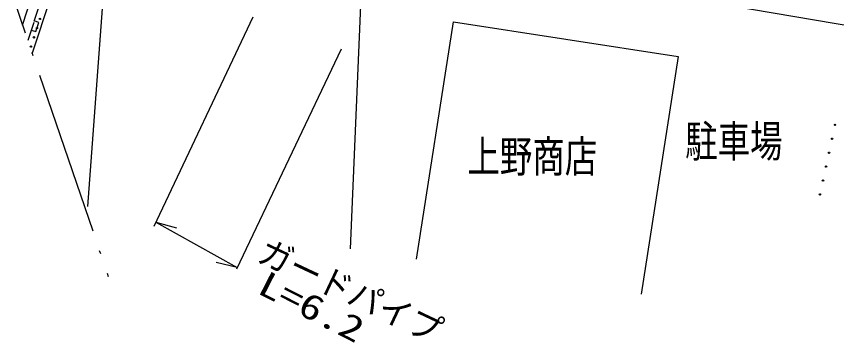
# Model space of a CAD drawing. Units: millimetres, scale not verified. Extents: x 40000 to 680000, y 20000 to 380000.
# Drawn here: x 69918 to 129589, y 269934 to 293708 of the extents above; entities that cross this region are included whole.
import ezdxf
from ezdxf.enums import TextEntityAlignment as Align

# ---------------------------------------------------------------- set-up
doc = ezdxf.new("R2010")
doc.units = ezdxf.units.MM
doc.header["$LTSCALE"] = 1000
doc.linetypes.add('LONG_DASHED_DOTTED', pattern=[15.25, 12, -1.5, 0.25, -1.5])
for name, color, linetype, lineweight in [('M-BGD', 7, 'Continuous', 25), ('M-BMK-OTRS', 2, 'LONG_DASHED_DOTTED', 25), ('M-STR-HTXT', 5, 'Continuous', 25)]:
    doc.layers.add(name, color=color, linetype=linetype, lineweight=lineweight)
doc.styles.add('ＭＳ ゴシック', font='')
doc.styles.get('ＭＳ ゴシック').set_extended_font_data('MS Gothic')

# ---------------------------------------------------------------- blocks, each defined once
blk = doc.blocks.new('401')
at = {"color": 7, "linetype": 'Continuous', "lineweight": 25}
blk.add_circle((0, 0), 0.05, dxfattribs=at)

msp = doc.modelspace()

# ---------------------------------------------------------------- linework, layer by layer
at = {"layer": 'M-BGD'}
for p, q in [((71076, 290981), (73035, 296962)), ((95051, 297024), (94207, 276759)), ((72125, 296168), (71197, 293334)), ((70363, 293078), (71050, 295188)), ((75109, 279845), (76229, 294966)), ((121973, 294488), (131609, 292833)), ((71176, 293271), (70743, 291961)), ((71541, 293263), (71209, 293372)), ((71323, 292598), (71541, 293263)), ((99028, 276012), (101711, 293318)), ((101711, 293318), (118065, 290783)), ((70991, 292707), (71323, 292598)), ((118065, 290783), (115382, 273476))]:
    msp.add_line(p, q, dxfattribs=at)
for centre in [(71631, 293525), (71411, 292853), (71191, 292181), (70971, 291509), (129479, 285804), (129039, 283774), (128820, 282759), (128600, 281744), (128380, 280729)]:
    msp.add_circle(centre, 50, dxfattribs=at)
at = {"layer": 'M-BMK-OTRS'}
msp.add_line((66690, 303873), (76598, 274753), dxfattribs=at)
at = {"layer": 'M-STR-HTXT'}
for p, q in [((87116, 293639), (79914, 278393)), ((93540, 291324), (85939, 275278)), ((80056, 278712), (81556, 278295)), ((80056, 278712), (85971, 275397)), ((85971, 275397), (84462, 275783))]:
    msp.add_line(p, q, dxfattribs=at)

# ---------------------------------------------------------------- block references
at = {"layer": 'M-BGD', "xscale": 1000, "yscale": 1000}
msp.add_blockref('401', (129259, 284789), dxfattribs=at)

# ---------------------------------------------------------------- texts
at = {"layer": 'M-BGD', "style": 'ＭＳ ゴシック', "width": 0.75}
for s, p in [('駐車場', (118572, 282760)), ('上野商店', (102725, 281651))]:
    msp.add_text(s, height=2309, dxfattribs=at).set_placement(p, align=Align.BOTTOM_LEFT)
at = {"layer": 'M-STR-HTXT', "style": 'ＭＳ ゴシック'}
for s, rotation, width, p in [('ガードパイプ', 334.8, 0.95, (87103, 275414)), ('L=6.2', 332.9, 1.3, (87093, 273091))]:
    msp.add_text(s, height=1848, rotation=rotation, dxfattribs=dict(at, width=width)).set_placement(p, align=Align.BOTTOM_LEFT)

doc.saveas('drawing.dxf')
